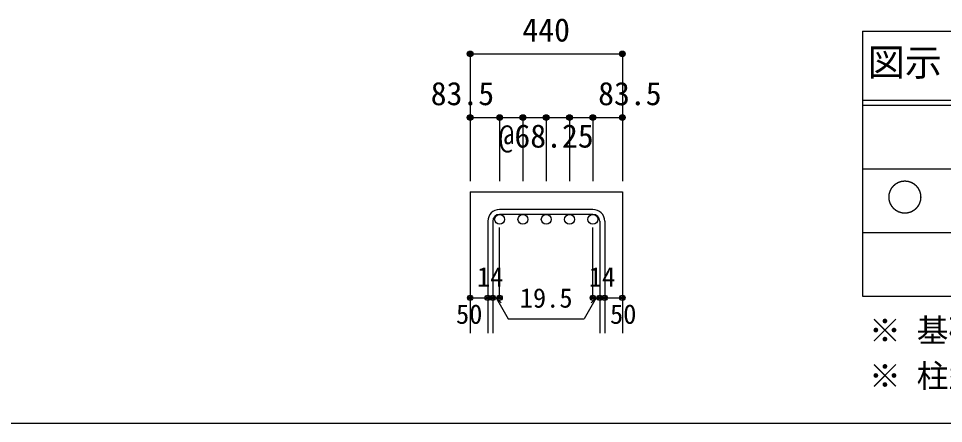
# Model space of a CAD drawing. Units: millimetres at full size, sheet at 1:30; details may follow other scales. Extents: x -5973 to 5954, y -4195 to 4201.
# Drawn here: x -942 to 1677, y 3 to 1148 of the extents above; entities that cross this region are included whole.
import ezdxf
from ezdxf.enums import TextEntityAlignment as Align

# ---------------------------------------------------------------- set-up
doc = ezdxf.new("R2010")
doc.units = ezdxf.units.MM
doc.header["$LTSCALE"] = 30
doc.header["$PDMODE"] = 32
doc.header["$PDSIZE"] = 15
for name, color, linetype in [('0-1_躯体線', 2, 'Continuous'), ('0-5_基礎梁筋', 7, 'Continuous'), ('0-6_スタラップ筋', 7, 'Continuous'), ('0-D_寸法', 4, 'Continuous'), ('6-7_文字', 7, 'Continuous'), ('6-E_枠', 7, 'Continuous'), ('F-0_枠', 6, 'Continuous')]:
    doc.layers.add(name, color=color, linetype=linetype)
doc.styles.add('ＭＳ ゴシック', font='')
doc.styles.get('ＭＳ ゴシック').set_extended_font_data('MS Gothic')

msp = doc.modelspace()

# ---------------------------------------------------------------- linework, layer by layer
at = {"layer": '0-1_躯体線'}
for p, q in [((336.94, 658.3), (336.94, 258.3)), ((336.94, 658.3), (767.94, 658.3)), ((767.94, 658.3), (767.94, 258.3))]:
    msp.add_line(p, q, dxfattribs=at)
at = {"layer": '0-5_基礎梁筋', "color": 3}
for centre in [(420.44, 580.3), (486.44, 580.3), (552.44, 580.3), (618.44, 580.3), (684.44, 580.3)]:
    msp.add_circle(centre, 14, dxfattribs=at)
at = {"layer": '0-6_スタラップ筋'}
for p, q in [((684.44, 608.3), (420.44, 608.3)), ((684.44, 594.3), (420.44, 594.3)), ((386.94, 574.8), (386.94, 258.3)), ((400.94, 574.8), (400.94, 258.3)), ((703.94, 574.8), (703.94, 258.3)), ((717.94, 574.8), (717.94, 258.3))]:
    msp.add_line(p, q, dxfattribs=at)
for centre, radius, start, end in [((420.44, 574.8), 33.5, 90, 180), ((684.44, 574.8), 33.5, 0, 90), ((420.44, 574.8), 19.5, 90, 180), ((684.44, 574.8), 19.5, 0, 90)]:
    msp.add_arc(centre, radius, start, end, dxfattribs=at)
at = {"layer": '0-D_寸法'}
for p, q in [((336.94, 1048.3), (336.94, 868.3)), ((336.94, 1048.3), (767.94, 1048.3)), ((767.94, 1048.3), (767.94, 868.3)), ((767.94, 1048.3), (767.94, 868.3)), ((336.94, 868.3), (336.94, 688.3)), ((420.44, 868.3), (420.44, 688.3)), ((486.44, 868.3), (486.44, 688.3)), ((552.44, 868.3), (552.44, 688.3)), ((618.44, 868.3), (618.44, 688.3)), ((684.44, 868.3), (684.44, 688.3)), ((420.44, 358.3), (420.44, 557.63)), ((684.44, 358.3), (684.44, 557.63)), ((336.94, 358.3), (386.94, 358.3)), ((386.94, 358.3), (420.44, 358.3)), ((410.69, 358.3), (424.83, 344.16)), ((410.69, 358.3), (444.91, 299.02)), ((694.19, 358.3), (659.96, 299.02)), ((694.19, 358.3), (680.04, 344.16)), ((684.44, 358.3), (767.94, 358.3)), ((703.94, 358.3), (717.94, 358.3)), ((444.91, 299.02), (659.96, 299.02))]:
    msp.add_line(p, q, dxfattribs=at)
msp.add_lwpolyline([(336.94, 868.3), (767.94, 868.3), (767.94, 688.3)], dxfattribs=at)
for centre, radius in [((336.94, 1048.3), 8), ((336.94, 1048.3), 7.2), ((336.94, 1048.3), 6.4), ((336.94, 1048.3), 5.6), ((336.94, 1048.3), 4.8), ((336.94, 1048.3), 4), ((336.94, 1048.3), 3.2), ((336.94, 1048.3), 2.4), ((336.94, 1048.3), 1.6), ((336.94, 1048.3), 0.8), ((767.94, 1048.3), 8), ((767.94, 1048.3), 7.2), ((767.94, 1048.3), 6.4), ((767.94, 1048.3), 5.6), ((767.94, 1048.3), 4.8), ((767.94, 1048.3), 4), ((767.94, 1048.3), 3.2), ((767.94, 1048.3), 2.4), ((767.94, 1048.3), 1.6), ((767.94, 1048.3), 0.8), ((336.94, 868.3), 8), ((336.94, 868.3), 7.2), ((336.94, 868.3), 6.4), ((336.94, 868.3), 5.6), ((336.94, 868.3), 4.8), ((336.94, 868.3), 4), ((336.94, 868.3), 3.2), ((336.94, 868.3), 2.4), ((336.94, 868.3), 1.6), ((336.94, 868.3), 0.8), ((420.44, 868.3), 8), ((420.44, 868.3), 7.2), ((420.44, 868.3), 6.4), ((420.44, 868.3), 5.6), ((420.44, 868.3), 4.8), ((420.44, 868.3), 4), ((420.44, 868.3), 3.2), ((420.44, 868.3), 2.4), ((420.44, 868.3), 1.6), ((420.44, 868.3), 0.8), ((486.44, 868.3), 8), ((486.44, 868.3), 7.2), ((486.44, 868.3), 6.4), ((486.44, 868.3), 5.6), ((486.44, 868.3), 4.8), ((486.44, 868.3), 4), ((486.44, 868.3), 3.2), ((486.44, 868.3), 2.4), ((486.44, 868.3), 1.6), ((486.44, 868.3), 0.8), ((552.44, 868.3), 8), ((552.44, 868.3), 7.2), ((552.44, 868.3), 6.4), ((552.44, 868.3), 5.6), ((552.44, 868.3), 4.8), ((552.44, 868.3), 4), ((552.44, 868.3), 3.2), ((552.44, 868.3), 2.4), ((552.44, 868.3), 1.6), ((552.44, 868.3), 0.8), ((618.44, 868.3), 8), ((618.44, 868.3), 7.2), ((618.44, 868.3), 6.4), ((618.44, 868.3), 5.6), ((618.44, 868.3), 4.8), ((618.44, 868.3), 4), ((618.44, 868.3), 3.2), ((618.44, 868.3), 2.4), ((618.44, 868.3), 1.6), ((618.44, 868.3), 0.8), ((684.44, 868.3), 8), ((684.44, 868.3), 7.2), ((684.44, 868.3), 6.4), ((684.44, 868.3), 5.6), ((684.44, 868.3), 4.8), ((684.44, 868.3), 4), ((684.44, 868.3), 3.2), ((684.44, 868.3), 2.4), ((684.44, 868.3), 1.6), ((684.44, 868.3), 0.8), ((767.94, 868.3), 8), ((767.94, 868.3), 7.2), ((767.94, 868.3), 6.4), ((767.94, 868.3), 5.6), ((767.94, 868.3), 4.8), ((767.94, 868.3), 4), ((767.94, 868.3), 3.2), ((767.94, 868.3), 2.4), ((767.94, 868.3), 1.6), ((767.94, 868.3), 0.8), ((336.94, 358.3), 4), ((336.94, 358.3), 3.6), ((336.94, 358.3), 3.2), ((336.94, 358.3), 2.8), ((336.94, 358.3), 2.4), ((336.94, 358.3), 2), ((336.94, 358.3), 1.6), ((336.94, 358.3), 1.2), ((336.94, 358.3), 0.8), ((336.94, 358.3), 0.4), ((386.94, 358.3), 4), ((386.94, 358.3), 3.6), ((386.94, 358.3), 3.2), ((386.94, 358.3), 2.8), ((386.94, 358.3), 2.4), ((386.94, 358.3), 2), ((386.94, 358.3), 1.6), ((386.94, 358.3), 1.2), ((386.94, 358.3), 0.8), ((386.94, 358.3), 0.4), ((400.94, 358.3), 4), ((400.94, 358.3), 3.6), ((400.94, 358.3), 3.2), ((400.94, 358.3), 2.8), ((400.94, 358.3), 2.4), ((400.94, 358.3), 2), ((400.94, 358.3), 1.6), ((400.94, 358.3), 1.2), ((400.94, 358.3), 0.8), ((400.94, 358.3), 0.4), ((420.44, 358.3), 4), ((420.44, 358.3), 3.6), ((420.44, 358.3), 3.2), ((420.44, 358.3), 2.8), ((420.44, 358.3), 2.4), ((420.44, 358.3), 2), ((420.44, 358.3), 1.6), ((420.44, 358.3), 1.2), ((420.44, 358.3), 0.8), ((420.44, 358.3), 0.4), ((684.44, 358.3), 4), ((684.44, 358.3), 3.6), ((684.44, 358.3), 3.2), ((684.44, 358.3), 2.8), ((684.44, 358.3), 2.4), ((684.44, 358.3), 2), ((684.44, 358.3), 1.6), ((684.44, 358.3), 1.2), ((684.44, 358.3), 0.8), ((684.44, 358.3), 0.4), ((703.94, 358.3), 4), ((703.94, 358.3), 3.6), ((703.94, 358.3), 3.2), ((703.94, 358.3), 2.8), ((703.94, 358.3), 2.4), ((703.94, 358.3), 2), ((703.94, 358.3), 1.6), ((703.94, 358.3), 1.2), ((703.94, 358.3), 0.8), ((703.94, 358.3), 0.4), ((717.94, 358.3), 4), ((717.94, 358.3), 3.6), ((717.94, 358.3), 3.2), ((717.94, 358.3), 2.8), ((717.94, 358.3), 2.4), ((717.94, 358.3), 2), ((717.94, 358.3), 1.6), ((717.94, 358.3), 1.2), ((717.94, 358.3), 0.8), ((717.94, 358.3), 0.4), ((767.94, 358.3), 4), ((767.94, 358.3), 3.6), ((767.94, 358.3), 3.2), ((767.94, 358.3), 2.8), ((767.94, 358.3), 2.4), ((767.94, 358.3), 2), ((767.94, 358.3), 1.6), ((767.94, 358.3), 1.2), ((767.94, 358.3), 0.8), ((767.94, 358.3), 0.4)]:
    msp.add_circle(centre, radius, dxfattribs=at)
at = {"layer": '0-D_寸法', "color": 7}
for p in [(336.94, 1048.3), (767.94, 1048.3), (336.94, 868.3), (420.44, 868.3), (486.44, 868.3), (552.44, 868.3), (618.44, 868.3), (684.44, 868.3), (767.94, 868.3), (336.94, 358.3), (386.94, 358.3), (400.94, 358.3), (420.44, 358.3), (684.44, 358.3), (703.94, 358.3), (717.94, 358.3), (767.94, 358.3)]:
    msp.add_point(p, dxfattribs=at)
at = {"layer": '6-E_枠', "color": 3}
for p, q in [((1447.71, 1112.77), (1447.71, 362.77)), ((1447.71, 1112.77), (3610.24, 1112.77)), ((1447.71, 362.77), (3610.24, 362.77))]:
    msp.add_line(p, q, dxfattribs=at)
at = {"layer": '6-E_枠'}
for p, q in [((1447.71, 917.77), (3610.24, 917.77)), ((1447.71, 902.77), (3610.24, 902.77)), ((1447.71, 722.77), (3610.24, 722.77)), ((1447.71, 542.77), (3610.24, 542.77))]:
    msp.add_line(p, q, dxfattribs=at)
at = {"layer": 'F-0_枠', "color": 2}
msp.add_line((3723.6, 2.95), (-5972.88, 2.95), dxfattribs=at)

# ---------------------------------------------------------------- texts
at = {"layer": '0-D_寸法', "style": 'ＭＳ ゴシック'}
for s, height, p in [('440', 65.98, (484.94, 1063.3)), ('83.5', 65.98, (225.44, 883.3)), ('83.5', 65.98, (699.44, 883.3)), ('@68.25', 65.98, (417.44, 763.3)), ('14', 54.99, (356.4, 373.75)), ('14', 54.99, (672.98, 373.75)), ('19.5', 54.99, (477.44, 314.02)), ('50', 54.99, (296.94, 268.3)), ('50', 54.99, (732.94, 268.3))]:
    msp.add_text(s, height=height, dxfattribs=at).set_placement(p, align=Align.BOTTOM_LEFT)
at = {"layer": '6-7_文字', "color": 2, "style": 'ＭＳ ゴシック'}
for s, p in [('図示', (1462.71, 962.77)), ('○', (1515.21, 580.27))]:
    msp.add_text(s, height=76.98, dxfattribs=at).set_placement(p, align=Align.BOTTOM_LEFT)
at = {"layer": '6-7_文字', "style": 'ＭＳ ゴシック'}
for s, p in [('※ 基礎梁スターラップ     D13 @300', (1466.27, 213.19)), ('※ 柱型立上り筋●は引張側領域時', (1466.27, 84.68))]:
    msp.add_text(s, height=65.98, dxfattribs=at).set_placement(p, align=Align.BOTTOM_LEFT)

doc.saveas('drawing.dxf')
